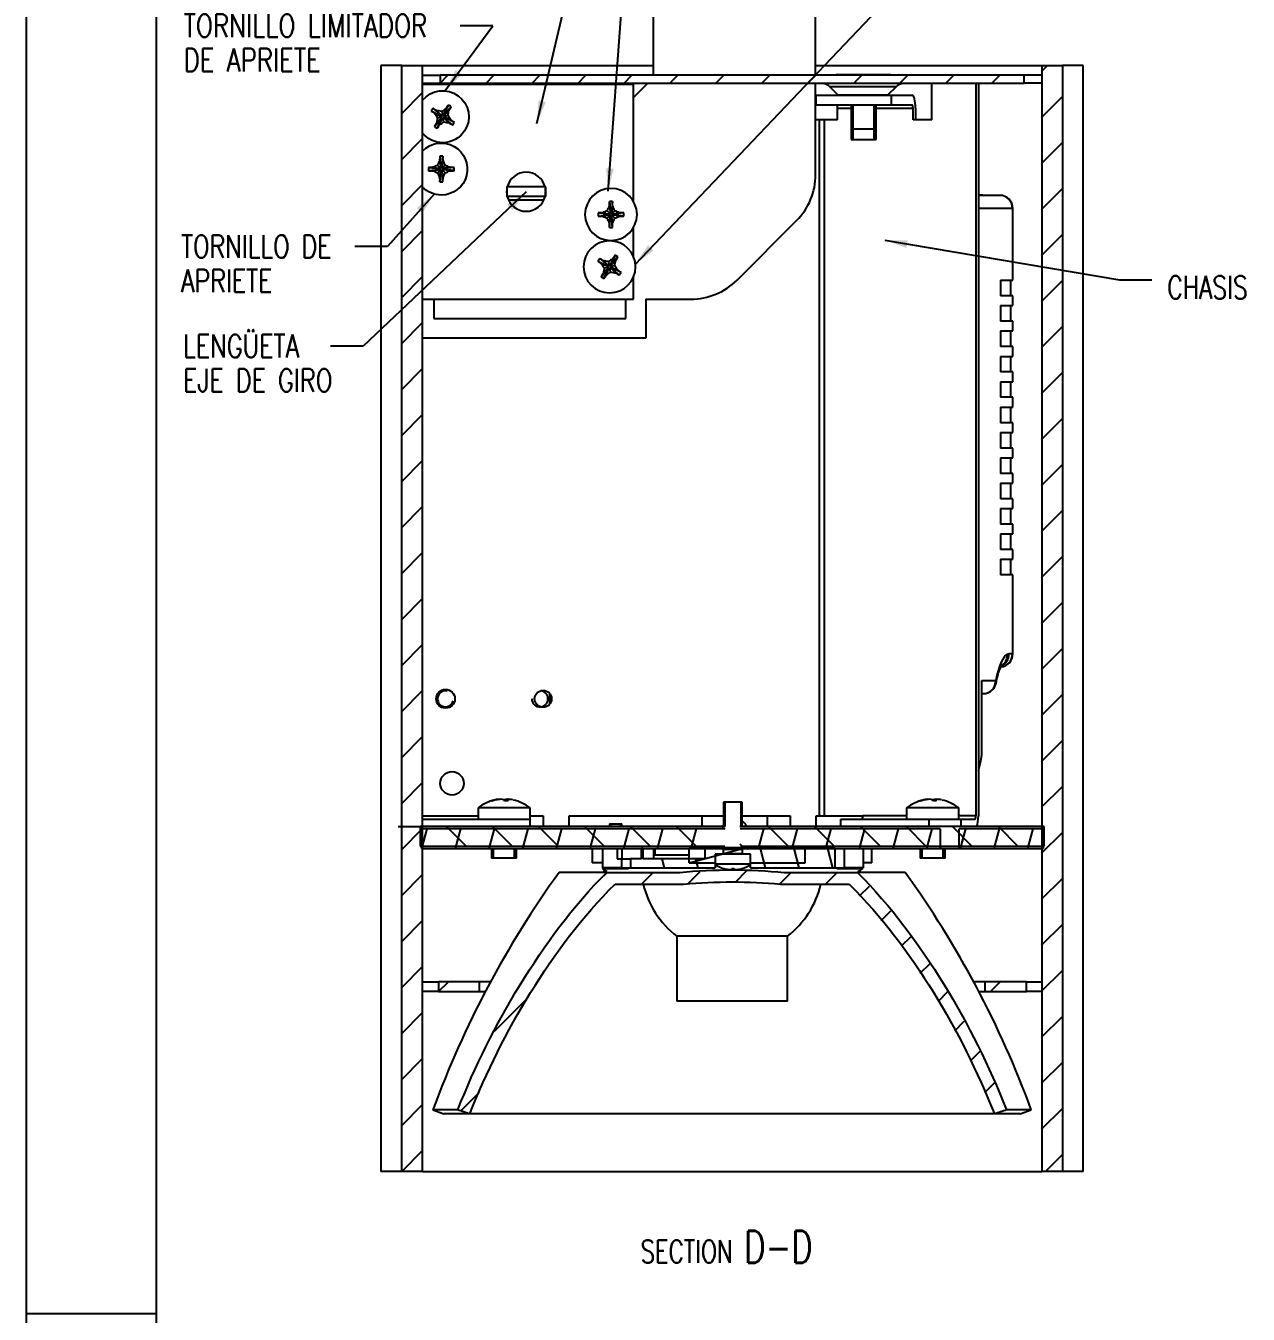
# Model space of a CAD drawing. Header units: millimetres. Extents: x 0 to 841, y 0 to 594.
# Drawn here: x 0 to 187.9, y 296.9 to 494.9 of the extents above; entities that cross this region are included whole.
import ezdxf

# ---------------------------------------------------------------- set-up
doc = ezdxf.new("R2010")
doc.units = ezdxf.units.MM
doc.layers.get('0').update_dxf_attribs({"linetype": 'CONTINUOUS'})
for name, color, linetype, true_color in [('1', 7, 'CONTINUOUS', 0xffffff), ('255', 7, 'CONTINUOUS', 0xffffff), ('256', 7, 'CONTINUOUS', 0xffffff)]:
    doc.layers.add(name, color=color, linetype=linetype, true_color=true_color)
doc.styles.add('DEFAULT', font='simplex.shx')
doc.dimstyles.get("Standard").update_dxf_attribs({"dimtxt": 0.18, "dimasz": 0.18, "dimexe": 0.18, "dimexo": 0.0625, "dimgap": 0.09, "dimtad": 0, "dimtih": 1, "dimtoh": 1, "dimdec": 4, "dimzin": 0, "dimdsep": 46, "dimtxsty": 'Standard', "dimcen": 0.09, "dimadec": 0, "dimazin": 0, "dimtfac": 1, "dimtdec": 4, "dimtofl": 0, "dimtmove": 0, "dimatfit": 3, "dimfxl": 1, "dimtolj": 1, "dimtzin": 0, "dimarcsym": 0})

# ---------------------------------------------------------------- blocks, each defined once
blk = doc.blocks.new('HATCH71')
at = {"color": 2, "linetype": 'CONTINUOUS'}
blk.add_line((101.963121, 366.280752), (110.173583, 368.480738), dxfattribs=at)
blk = doc.blocks.new('HATCH73')
at = {"color": 2, "linetype": 'CONTINUOUS'}
for p, q in [((60.881629, 368.480925), (61.685427, 371.480738)), ((66.05796, 368.480738), (66.861808, 371.480738)), ((71.234341, 368.480738), (72.038189, 371.480738)), ((76.410722, 368.480738), (77.21457, 371.480738)), ((81.587103, 368.480738), (82.390951, 371.480738)), ((86.763484, 368.480738), (87.567332, 371.480738)), ((91.939865, 368.480738), (92.743712, 371.480738)), ((97.116246, 368.480738), (97.920093, 371.480738)), ((102.292627, 368.480738), (103.096474, 371.480738)), ((112.645388, 368.480738), (113.449236, 371.480738)), ((117.821769, 368.480738), (118.625617, 371.480738)), ((122.99815, 368.480738), (123.801998, 371.480738)), ((128.174531, 368.480738), (128.978379, 371.480738)), ((133.350912, 368.480738), (134.15476, 371.480738)), ((138.527293, 368.480738), (139.331141, 371.480738)), ((143.703674, 368.480738), (144.507521, 371.480738)), ((148.880055, 368.480738), (149.683902, 371.480738)), ((154.056436, 368.480738), (154.860283, 371.480738)), ((107.469008, 368.480738), (107.54579, 368.767294))]:
    blk.add_line(p, q, dxfattribs=at)
blk = doc.blocks.new('HATCH75')
at = {"color": 2, "linetype": 'CONTINUOUS'}
for p, q in [((64.664001, 371.830687), (67.664001, 368.830687)), ((71.735068, 371.830687), (74.735068, 368.830687)), ((78.806136, 371.830687), (81.806136, 368.830687)), ((85.877204, 371.830687), (88.877204, 368.830687)), ((92.948272, 371.830687), (95.948272, 368.830687)), ((100.01934, 371.830687), (103.01934, 368.830687)), ((107.090407, 371.830687), (107.46259, 371.458504)), ((114.161475, 371.830687), (117.161475, 368.830687)), ((121.232543, 371.830687), (124.232543, 368.830687)), ((128.303611, 371.830687), (131.303611, 368.830687)), ((135.374679, 371.830687), (138.374679, 368.830687)), ((142.445747, 371.830687), (145.445747, 368.830687)), ((149.516814, 371.830687), (152.516814, 368.830687)), ((109.741689, 369.179406), (110.090407, 368.830687))]:
    blk.add_line(p, q, dxfattribs=at)
blk = doc.blocks.new('HATCH77')
at = {"color": 2, "linetype": 'CONTINUOUS'}
for p, q in [((156.158412, 487.933474), (157.055625, 488.830687)), ((57.766353, 481.465297), (60.967831, 484.666774)), ((156.158412, 480.862406), (159.35989, 484.063884)), ((57.766353, 474.394229), (60.967831, 477.595707)), ((156.158412, 473.791338), (159.35989, 476.992816)), ((57.766353, 467.323161), (60.967831, 470.524639)), ((156.158412, 466.720271), (159.35989, 469.921749)), ((57.766353, 460.252093), (60.967831, 463.453571)), ((156.158412, 459.649203), (159.35989, 462.850681)), ((57.766353, 453.181025), (60.967831, 456.382503)), ((156.158412, 452.578135), (159.35989, 455.779613)), ((57.766353, 446.109957), (60.967831, 449.311435)), ((156.158412, 445.507067), (159.35989, 448.708545)), ((57.766353, 439.03889), (60.967831, 442.240368)), ((156.158412, 438.435999), (159.35989, 441.637477)), ((57.766353, 431.967822), (60.967831, 435.1693)), ((156.158412, 431.364932), (159.35989, 434.566409)), ((57.766353, 424.896754), (60.967831, 428.098232)), ((156.158412, 424.293864), (159.35989, 427.495342)), ((57.766353, 417.825686), (60.967831, 421.027164)), ((156.158412, 417.222796), (159.35989, 420.424274)), ((57.766353, 410.754618), (60.967831, 413.956096)), ((156.158412, 410.151728), (159.35989, 413.353206)), ((57.766353, 403.683551), (60.967831, 406.885028)), ((156.158412, 403.08066), (159.35989, 406.282138)), ((57.766353, 396.612483), (60.967831, 399.813961)), ((156.158412, 396.009593), (159.35989, 399.21107)), ((57.766353, 389.541415), (60.967831, 392.742893)), ((156.158412, 388.938525), (159.35989, 392.140003)), ((57.766353, 382.470347), (60.967831, 385.671825)), ((156.158412, 381.867457), (159.35989, 385.068935)), ((57.766353, 375.399279), (60.967831, 378.600757)), ((156.158412, 374.796389), (159.35989, 377.997867)), ((57.766353, 368.328212), (60.967831, 371.529689)), ((156.158412, 367.725321), (159.35989, 370.926799)), ((57.766353, 361.257144), (60.967831, 364.458622)), ((156.158412, 360.654254), (159.35989, 363.855731)), ((57.766353, 354.186076), (60.967831, 357.387554)), ((156.158412, 353.583186), (159.35989, 356.784664)), ((57.766353, 347.115008), (60.967831, 350.316486)), ((156.158412, 346.512118), (159.35989, 349.713596)), ((57.766353, 340.04394), (60.967831, 343.245418)), ((156.158412, 339.44105), (159.35989, 342.642528)), ((57.766353, 332.972872), (60.967831, 336.17435)), ((156.158412, 332.369982), (159.35989, 335.57146)), ((57.766353, 325.901805), (60.967831, 329.103283)), ((156.158412, 325.298914), (159.35989, 328.500392)), ((57.766353, 318.830737), (60.967831, 322.032215)), ((156.761252, 318.830687), (159.35989, 321.429324))]:
    blk.add_line(p, q, dxfattribs=at)
blk = doc.blocks.new('HATCH79')
at = {"color": 2, "linetype": 'CONTINUOUS'}
for p, q in [((88.838418, 364.274236), (89.344921, 364.780738)), ((94.615988, 362.980738), (96.415988, 364.780738)), ((101.715349, 363.009031), (103.642064, 364.935746)), ((109.084759, 363.307373), (110.845863, 365.068477)), ((115.837457, 362.989003), (117.629192, 364.780738)), ((122.90026, 362.980738), (124.70026, 364.780738)), ((128.15556, 361.164971), (129.672446, 362.681857)), ((131.469435, 357.407778), (132.960927, 358.89927)), ((134.620302, 353.487577), (136.088315, 354.95559)), ((137.501458, 349.297665), (138.957889, 350.754097)), ((72.011886, 340.376636), (77.110291, 345.47504)), ((140.276357, 345.001496), (141.740677, 346.465817)), ((142.806872, 340.460943), (144.262357, 341.916428)), ((145.239884, 335.822888), (146.724915, 337.307919)), ((66.832217, 328.125899), (69.727083, 331.020765)), ((147.432355, 330.944291), (148.908075, 332.420011))]:
    blk.add_line(p, q, dxfattribs=at)
blk = doc.blocks.new('HATCH81')
at = {"color": 2, "linetype": 'CONTINUOUS'}
for p, q in [((63.432727, 346.480788), (64.932677, 347.980738)), ((148.285491, 346.480738), (149.785491, 347.980738))]:
    blk.add_line(p, q, dxfattribs=at)
blk = doc.blocks.new('HATCH83')
at = {"color": 2, "linetype": 'CONTINUOUS'}
for p, q in [((112.856068, 368.480738), (113.659916, 365.480738)), ((118.032449, 368.480738), (118.836297, 365.480738)), ((123.20883, 368.480738), (124.012678, 365.480738)), ((97.755644, 366.880738), (98.130773, 365.480738)), ((102.932025, 366.880738), (103.307154, 365.480738))]:
    blk.add_line(p, q, dxfattribs=at)
blk = doc.blocks.new('HATCH85')
at = {"color": 2, "linetype": 'CONTINUOUS'}
for p, q in [((63.656978, 486.130737), (64.856928, 487.330687)), ((70.727996, 486.130687), (71.927996, 487.330687)), ((77.799064, 486.130687), (78.999064, 487.330687)), ((84.870132, 486.130687), (86.070132, 487.330687)), ((91.941199, 486.130687), (93.141199, 487.330687)), ((99.012267, 486.130687), (100.212267, 487.330687)), ((106.083335, 486.130687), (107.283335, 487.330687)), ((113.154403, 486.130687), (114.354403, 487.330687)), ((120.225471, 486.130687), (121.425471, 487.330687)), ((127.296539, 486.130687), (128.496539, 487.330687)), ((134.367606, 486.130687), (135.567606, 487.330687)), ((141.438674, 486.130687), (142.638674, 487.330687)), ((148.509742, 486.130687), (149.709742, 487.330687))]:
    blk.add_line(p, q, dxfattribs=at)
blk = doc.blocks.new('LABLE3D_2')
at = {"layer": '255', "color": 3, "linetype": 'CONTINUOUS', "insert": (175.482639, 452.981047), "char_height": 3.5, "attachment_point": 7, "line_spacing_factor": 0.903614, "style": 'DEFAULT'}
blk.add_mtext('\\W00.757;CHASIS DE MONTAJE ', dxfattribs=at)
blk = doc.blocks.new('LABLE3D_4')
at = {"layer": '255', "color": 3, "linetype": 'CONTINUOUS', "insert": (23.846992, 454.002718), "char_height": 3.5, "attachment_point": 7, "line_spacing_factor": 0.903614, "style": 'DEFAULT'}
blk.add_mtext('\\W00.767;TORNILLO DE\\PAPRIETE ', dxfattribs=at)
blk = doc.blocks.new('LABLE3D_9')
at = {"layer": '255', "color": 3, "linetype": 'CONTINUOUS', "insert": (24.237029, 487.942714), "char_height": 3.5, "attachment_point": 7, "line_spacing_factor": 0.903614, "style": 'DEFAULT'}
blk.add_mtext('\\W00.790;TORNILLO LIMITADOR\\PDE APRIETE ', dxfattribs=at)
blk = doc.blocks.new('LABLE3D_12')
at = {"layer": '255', "color": 3, "linetype": 'CONTINUOUS', "insert": (24.142855, 438.690503), "char_height": 3.5, "attachment_point": 7, "line_spacing_factor": 0.903614, "style": 'DEFAULT'}
blk.add_mtext('\\W00.773;LENGÜETA \\PEJE DE GIRO ', dxfattribs=at)

msp = doc.modelspace()

# ---------------------------------------------------------------- linework, layer by layer
at = {"layer": '1', "color": 2, "linetype": 'CONTINUOUS'}
for p, q in [((96.4, 514.93), (96.4, 487.33)), ((121.4, 487.33), (121.4, 514.93)), ((54.56, 488.83), (54.56, 318.83)), ((57.77, 488.83), (54.56, 488.83)), ((57.77, 318.83), (57.77, 488.83)), ((57.77, 488.83), (60.97, 488.83)), ((60.97, 318.83), (60.97, 488.83)), ((60.97, 488.83), (96.39, 488.83)), ((60.97, 487.33), (63.66, 487.33)), ((153.47, 487.33), (63.66, 487.33)), ((63.66, 487.33), (63.66, 486.13)), ((121.39, 488.83), (156.16, 488.83)), ((124.57, 487.48), (124.57, 487.33)), ((124.57, 487.48), (132.97, 487.48)), ((132.97, 487.33), (132.97, 487.48)), ((153.47, 486.13), (153.47, 487.33)), ((156.16, 487.33), (153.47, 487.33)), ((156.16, 488.83), (159.36, 488.83)), ((156.16, 488.83), (156.16, 318.83)), ((159.36, 488.83), (159.36, 318.83)), ((162.56, 488.83), (159.36, 488.83)), ((162.56, 318.83), (162.56, 488.83)), ((60.97, 486.13), (63.66, 486.13)), ((93.4, 485.93), (60.97, 485.93)), ((63.66, 486.13), (153.47, 486.13)), ((93.4, 483.93), (95.6, 486.13)), ((93.4, 467.94), (93.4, 485.93)), ((121.4, 472.07), (121.4, 486.13)), ((123.54, 485.63), (124.84, 484.33)), ((123.54, 485.63), (133.84, 485.63)), ((132.53, 484.33), (133.84, 485.63)), ((139.28, 480.48), (139.28, 486.13)), ((146.04, 486.13), (146.04, 373.48)), ((146.43, 486.13), (146.43, 373.48)), ((156.16, 486.13), (153.47, 486.13)), ((121.42, 484.28), (121.42, 482.78)), ((121.42, 484.28), (133.01, 484.28)), ((124.84, 484.33), (132.53, 484.33)), ((133.01, 484.28), (133.01, 482.78)), ((133.01, 484.28), (136.25, 484.28)), ((62.29, 481.85), (63.67, 481.16)), ((62.56, 482.26), (63.75, 481.27)), ((62.84, 481.47), (63.81, 481.07)), ((63.13, 481.91), (63.88, 481.18)), ((63.91, 481.78), (64.04, 481.15)), ((64.57, 482.21), (64.17, 481.24)), ((64.26, 481.38), (64.17, 481.24)), ((64.95, 482.77), (64.26, 481.38)), ((64.38, 481.3), (64.26, 481.38)), ((65.01, 481.92), (64.29, 481.17)), ((65.37, 482.49), (64.38, 481.3)), ((121.42, 482.78), (133.01, 482.78)), ((124.79, 482.28), (126.85, 482.28)), ((124.79, 480.48), (124.79, 482.28)), ((126.85, 482.78), (126.85, 479.03)), ((126.85, 482.78), (126.85, 477.48)), ((130.69, 479.03), (130.69, 482.78)), ((130.69, 477.48), (130.69, 482.78)), ((130.69, 482.28), (136.38, 482.28)), ((133.01, 482.78), (136.25, 482.78)), ((136.38, 480.48), (136.38, 482.28)), ((136.77, 482.28), (136.77, 480.48)), ((62.79, 479.45), (63.78, 480.64)), ((63.14, 480.02), (63.87, 480.78)), ((63.2, 479.18), (63.89, 480.57)), ((63.27, 480.8), (63.9, 480.94)), ((63.58, 479.74), (63.98, 480.7)), ((63.75, 481.27), (63.67, 481.16)), ((63.67, 481.16), (63.81, 481.07)), ((63.88, 481.18), (63.75, 481.27)), ((63.87, 480.78), (63.78, 480.64)), ((63.78, 480.64), (63.89, 480.57)), ((63.81, 481.07), (63.9, 480.94)), ((63.9, 480.94), (63.87, 480.78)), ((64.04, 481.15), (63.88, 481.18)), ((63.89, 480.57), (63.98, 480.7)), ((63.98, 480.7), (64.11, 480.79)), ((64.17, 481.24), (64.04, 481.15)), ((64.25, 480.16), (64.11, 480.79)), ((64.11, 480.79), (64.27, 480.76)), ((64.26, 481.01), (64.29, 481.17)), ((64.89, 481.14), (64.26, 481.01)), ((64.35, 480.88), (64.26, 481.01)), ((65.03, 480.04), (64.27, 480.76)), ((64.27, 480.76), (64.41, 480.68)), ((64.29, 481.17), (64.38, 481.3)), ((65.31, 480.48), (64.35, 480.88)), ((64.48, 480.79), (64.35, 480.88)), ((64.41, 480.68), (64.48, 480.79)), ((65.6, 479.68), (64.41, 480.68)), ((65.87, 480.1), (64.48, 480.79)), ((122, 480.48), (121.4, 480.48)), ((122, 373.48), (122, 480.48)), ((122.77, 480.48), (122, 480.48)), ((124.79, 480.48), (122.77, 480.48)), ((122.77, 373.48), (122.77, 480.48)), ((139.28, 480.48), (136.38, 480.48)), ((130.69, 479.03), (126.85, 479.03)), ((126.85, 477.48), (130.69, 477.48)), ((63.27, 473.51), (63.73, 473.06)), ((63.59, 474.23), (63.79, 473.2)), ((63.61, 474.9), (63.79, 473.36)), ((64.11, 474.9), (63.93, 473.36)), ((64.12, 474.23), (63.93, 473.2)), ((64.44, 473.51), (63.99, 473.06)), ((61.88, 473.17), (63.42, 472.99)), ((61.88, 472.68), (63.42, 472.86)), ((62.55, 473.19), (63.58, 472.99)), ((62.55, 472.66), (63.58, 472.86)), ((63.27, 472.34), (63.73, 472.79)), ((63.58, 472.99), (63.42, 472.99)), ((63.42, 472.99), (63.42, 472.86)), ((63.42, 472.86), (63.58, 472.86)), ((63.73, 473.06), (63.58, 472.99)), ((63.58, 472.86), (63.73, 472.79)), ((63.59, 471.62), (63.79, 472.65)), ((63.61, 470.95), (63.79, 472.48)), ((63.79, 473.2), (63.73, 473.06)), ((63.73, 472.79), (63.79, 472.65)), ((63.93, 473.36), (63.79, 473.36)), ((63.79, 473.36), (63.79, 473.2)), ((63.79, 472.65), (63.79, 472.48)), ((63.79, 472.48), (63.93, 472.48)), ((63.93, 473.2), (63.93, 473.36)), ((63.99, 473.06), (63.93, 473.2)), ((63.93, 472.65), (63.99, 472.79)), ((63.93, 472.48), (63.93, 472.65)), ((64.12, 471.62), (63.93, 472.65)), ((64.11, 470.95), (63.93, 472.48)), ((64.14, 472.99), (63.99, 473.06)), ((63.99, 472.79), (64.14, 472.86)), ((64.44, 472.34), (63.99, 472.79)), ((65.16, 473.19), (64.14, 472.99)), ((64.3, 472.99), (64.14, 472.99)), ((65.16, 472.66), (64.14, 472.86)), ((64.14, 472.86), (64.3, 472.86)), ((65.83, 473.17), (64.3, 472.99)), ((64.3, 472.86), (64.3, 472.99)), ((65.83, 472.68), (64.3, 472.86)), ((73.95, 470.18), (73.95, 468.68)), ((79.85, 470.18), (73.95, 470.18)), ((79.85, 470.18), (79.85, 468.68)), ((79.85, 468.68), (73.95, 468.68)), ((74.17, 468.18), (79.62, 468.18)), ((89.69, 467.91), (89.87, 466.38)), ((90.19, 467.91), (90.01, 466.38)), ((149.73, 468.88), (146.43, 468.88)), ((87.96, 466.19), (89.5, 466.01)), ((87.96, 465.69), (89.5, 465.87)), ((88.63, 466.2), (89.66, 466.01)), ((88.63, 465.67), (89.66, 465.87)), ((89.35, 466.52), (89.81, 466.07)), ((89.35, 465.35), (89.81, 465.81)), ((89.66, 466.01), (89.5, 466.01)), ((89.5, 466.01), (89.5, 465.87)), ((89.5, 465.87), (89.66, 465.87)), ((89.81, 466.07), (89.66, 466.01)), ((89.66, 465.87), (89.81, 465.81)), ((89.67, 467.24), (89.87, 466.22)), ((89.67, 464.63), (89.87, 465.66)), ((89.69, 463.96), (89.87, 465.5)), ((89.87, 466.22), (89.81, 466.07)), ((89.81, 465.81), (89.87, 465.66)), ((89.87, 466.38), (89.87, 466.22)), ((90.01, 466.38), (89.87, 466.38)), ((89.87, 465.66), (89.87, 465.5)), ((89.87, 465.5), (90.01, 465.5)), ((90.2, 467.24), (90.01, 466.22)), ((90.01, 466.22), (90.01, 466.38)), ((90.07, 466.07), (90.01, 466.22)), ((90.01, 465.66), (90.07, 465.81)), ((90.2, 464.63), (90.01, 465.66)), ((90.01, 465.5), (90.01, 465.66)), ((90.19, 463.96), (90.01, 465.5)), ((90.52, 466.52), (90.07, 466.07)), ((90.22, 466.01), (90.07, 466.07)), ((90.07, 465.81), (90.22, 465.87)), ((90.52, 465.35), (90.07, 465.81)), ((91.24, 466.2), (90.22, 466.01)), ((90.38, 466.01), (90.22, 466.01)), ((91.24, 465.67), (90.22, 465.87)), ((90.22, 465.87), (90.38, 465.87)), ((91.91, 466.19), (90.38, 466.01)), ((90.38, 465.87), (90.38, 466.01)), ((91.91, 465.69), (90.38, 465.87)), ((151.66, 466.88), (146.43, 466.88)), ((151.66, 466.88), (151.66, 455.83)), ((151.73, 466.88), (151.66, 466.88)), ((151.73, 455.83), (151.73, 466.88)), ((93.4, 459.45), (93.4, 463.93)), ((109.33, 455.86), (118.47, 465)), ((90.59, 459.68), (89.9, 458.29)), ((87.92, 458.76), (89.31, 458.07)), ((88.2, 459.18), (89.38, 458.19)), ((88.48, 458.38), (89.44, 457.98)), ((88.77, 458.82), (89.52, 458.1)), ((88.78, 456.94), (89.51, 457.69)), ((88.91, 457.72), (89.54, 457.85)), ((89.22, 456.65), (89.62, 457.62)), ((89.38, 458.19), (89.31, 458.07)), ((89.31, 458.07), (89.44, 457.98)), ((89.52, 458.1), (89.38, 458.19)), ((89.51, 457.69), (89.42, 457.56)), ((89.44, 457.98), (89.54, 457.85)), ((89.54, 457.85), (89.51, 457.69)), ((89.68, 458.07), (89.52, 458.1)), ((89.53, 457.48), (89.62, 457.62)), ((89.55, 458.7), (89.68, 458.07)), ((89.62, 457.62), (89.75, 457.71)), ((89.81, 458.16), (89.68, 458.07)), ((89.89, 457.08), (89.75, 457.71)), ((89.75, 457.71), (89.91, 457.68)), ((90.21, 459.12), (89.81, 458.16)), ((89.9, 458.29), (89.81, 458.16)), ((90.01, 458.22), (89.9, 458.29)), ((89.9, 457.93), (89.93, 458.08)), ((90.52, 458.06), (89.9, 457.93)), ((89.99, 457.79), (89.9, 457.93)), ((90.66, 456.95), (89.91, 457.68)), ((89.91, 457.68), (90.05, 457.59)), ((90.65, 458.84), (89.93, 458.08)), ((89.93, 458.08), (90.01, 458.22)), ((90.95, 457.4), (89.99, 457.79)), ((90.12, 457.71), (89.99, 457.79)), ((91.01, 459.41), (90.01, 458.22)), ((90.05, 457.59), (90.12, 457.71)), ((91.24, 456.6), (90.05, 457.59)), ((91.51, 457.01), (90.12, 457.71)), ((88.43, 456.37), (89.42, 457.56)), ((88.84, 456.1), (89.53, 457.48)), ((89.42, 457.56), (89.53, 457.48)), ((93.4, 452.93), (93.4, 456.32)), ((149.85, 455.83), (151.66, 455.83)), ((149.85, 455.83), (149.85, 453.43)), ((151.37, 455.83), (151.37, 453.43)), ((151.43, 453.43), (151.43, 455.83)), ((151.66, 455.83), (151.73, 455.83)), ((60.97, 452.93), (93.4, 452.93)), ((62.7, 452.93), (62.7, 449.93)), ((92.2, 449.93), (92.2, 452.93)), ((95.32, 452.93), (102.25, 452.93)), ((95.32, 452.93), (95.32, 446.93)), ((151.66, 453.43), (149.85, 453.43)), ((149.85, 451.93), (151.66, 451.93)), ((149.85, 451.93), (149.85, 449.53)), ((151.37, 451.93), (151.37, 449.53)), ((151.43, 449.53), (151.43, 451.93)), ((151.66, 453.43), (151.66, 451.93)), ((151.73, 453.43), (151.66, 453.43)), ((151.66, 451.93), (151.73, 451.93)), ((151.73, 451.93), (151.73, 453.43)), ((62.7, 449.93), (92.2, 449.93)), ((151.66, 449.53), (149.85, 449.53)), ((149.85, 448.03), (151.66, 448.03)), ((149.85, 448.03), (149.85, 445.63)), ((151.37, 448.03), (151.37, 445.63)), ((151.43, 445.63), (151.43, 448.03)), ((151.66, 449.53), (151.66, 448.03)), ((151.73, 449.53), (151.66, 449.53)), ((151.66, 448.03), (151.73, 448.03)), ((151.73, 448.03), (151.73, 449.53)), ((95.32, 446.93), (60.97, 446.93)), ((151.66, 445.63), (149.85, 445.63)), ((149.85, 444.13), (151.66, 444.13)), ((149.85, 444.13), (149.85, 441.73)), ((151.37, 444.13), (151.37, 441.73)), ((151.43, 441.73), (151.43, 444.13)), ((151.66, 445.63), (151.66, 444.13)), ((151.73, 445.63), (151.66, 445.63)), ((151.66, 444.13), (151.73, 444.13)), ((151.73, 444.13), (151.73, 445.63)), ((151.66, 441.73), (149.85, 441.73)), ((151.66, 441.73), (151.66, 440.23)), ((151.73, 441.73), (151.66, 441.73)), ((151.73, 440.23), (151.73, 441.73)), ((149.85, 440.23), (151.66, 440.23)), ((149.85, 440.23), (149.85, 437.83)), ((151.37, 440.23), (151.37, 437.83)), ((151.43, 437.83), (151.43, 440.23)), ((151.66, 440.23), (151.73, 440.23)), ((151.66, 437.83), (149.85, 437.83)), ((151.66, 437.83), (151.66, 436.33)), ((151.73, 437.83), (151.66, 437.83)), ((151.73, 436.33), (151.73, 437.83)), ((149.85, 436.33), (151.66, 436.33)), ((149.85, 436.33), (149.85, 433.93)), ((151.37, 436.33), (151.37, 433.93)), ((151.43, 433.93), (151.43, 436.33)), ((151.66, 436.33), (151.73, 436.33)), ((151.66, 433.93), (149.85, 433.93)), ((151.66, 433.93), (151.66, 432.43)), ((151.73, 433.93), (151.66, 433.93)), ((151.73, 432.43), (151.73, 433.93)), ((149.85, 432.43), (151.66, 432.43)), ((149.85, 432.43), (149.85, 430.03)), ((151.37, 432.43), (151.37, 430.03)), ((151.43, 430.03), (151.43, 432.43)), ((151.66, 432.43), (151.73, 432.43)), ((151.66, 430.03), (149.85, 430.03)), ((151.66, 430.03), (151.66, 428.53)), ((151.73, 430.03), (151.66, 430.03)), ((151.73, 428.53), (151.73, 430.03)), ((149.85, 428.53), (151.66, 428.53)), ((149.85, 428.53), (149.85, 426.13)), ((151.37, 428.53), (151.37, 426.13)), ((151.43, 426.13), (151.43, 428.53)), ((151.66, 428.53), (151.73, 428.53)), ((151.66, 426.13), (149.85, 426.13)), ((151.66, 426.13), (151.66, 424.63)), ((151.73, 426.13), (151.66, 426.13)), ((151.73, 424.63), (151.73, 426.13)), ((149.85, 424.63), (151.66, 424.63)), ((149.85, 424.63), (149.85, 422.23)), ((151.37, 424.63), (151.37, 422.23)), ((151.43, 422.23), (151.43, 424.63)), ((151.66, 424.63), (151.73, 424.63)), ((151.66, 422.23), (149.85, 422.23)), ((151.66, 422.23), (151.66, 420.73)), ((151.73, 422.23), (151.66, 422.23)), ((151.73, 420.73), (151.73, 422.23)), ((149.85, 420.73), (151.66, 420.73)), ((149.85, 420.73), (149.85, 418.33)), ((151.37, 420.73), (151.37, 418.33)), ((151.43, 418.33), (151.43, 420.73)), ((151.66, 420.73), (151.73, 420.73)), ((151.66, 418.33), (149.85, 418.33)), ((151.66, 418.33), (151.66, 416.83)), ((151.73, 418.33), (151.66, 418.33)), ((151.73, 416.83), (151.73, 418.33)), ((149.85, 416.83), (151.66, 416.83)), ((149.85, 416.83), (149.85, 414.43)), ((151.37, 416.83), (151.37, 414.43)), ((151.43, 414.43), (151.43, 416.83)), ((151.66, 416.83), (151.73, 416.83)), ((151.66, 414.43), (149.85, 414.43)), ((151.66, 414.43), (151.66, 412.93)), ((151.73, 414.43), (151.66, 414.43)), ((151.73, 412.93), (151.73, 414.43)), ((149.85, 412.93), (151.66, 412.93)), ((149.85, 412.93), (149.85, 410.53)), ((151.37, 412.93), (151.37, 410.53)), ((151.43, 410.53), (151.43, 412.93)), ((151.66, 412.93), (151.73, 412.93)), ((151.66, 410.53), (149.85, 410.53)), ((151.66, 410.53), (151.66, 398.38)), ((151.73, 410.53), (151.66, 410.53)), ((151.73, 398.38), (151.73, 410.53)), ((151.66, 398.38), (151.15, 398.38)), ((151.73, 398.38), (151.66, 398.38)), ((146.95, 394.28), (149.12, 394.28)), ((146.95, 383.31), (146.95, 394.28)), ((80.5, 392.31), (80.5, 390.65)), ((146.95, 392.28), (147.19, 392.28)), ((146.43, 380.44), (146.8, 381.89)), ((69.5, 374.7), (69.5, 372.98)), ((77.5, 374.7), (69.5, 374.7)), ((72.17, 375.94), (72.17, 375.92)), ((72.81, 376.03), (72.82, 376.01)), ((73.51, 375.94), (73.51, 375.9)), ((73.96, 376.03), (73.92, 375.77)), ((74, 375.94), (73.97, 375.77)), ((77.5, 372.98), (77.5, 374.7)), ((107.25, 375.58), (107.25, 371.83)), ((110.12, 375.58), (107.25, 375.58)), ((110.12, 371.83), (110.12, 375.58)), ((135.4, 374.7), (135.4, 372.98)), ((143.4, 374.7), (135.4, 374.7)), ((138.06, 375.94), (138.07, 375.92)), ((138.71, 376.03), (138.72, 376.01)), ((139.41, 375.94), (139.41, 375.9)), ((139.86, 376.03), (139.82, 375.77)), ((139.9, 375.94), (139.87, 375.77)), ((143.4, 372.98), (143.4, 374.7)), ((60.97, 373.48), (69.5, 373.48)), ((60.97, 372.98), (77.5, 372.98)), ((77.5, 373.48), (79.5, 373.48)), ((77.5, 371.83), (77.5, 372.98)), ((79.5, 373.48), (79.5, 371.83)), ((83.5, 373.48), (107.25, 373.48)), ((83.5, 371.83), (83.5, 373.48)), ((103.95, 371.83), (103.95, 373.48)), ((110.12, 373.48), (117.5, 373.48)), ((113.95, 373.48), (113.95, 371.83)), ((113.96, 373.48), (113.96, 371.83)), ((117.5, 373.48), (117.5, 371.83)), ((121.5, 371.83), (121.5, 373.48)), ((121.5, 373.48), (122, 373.48)), ((122, 373.48), (122.77, 373.48)), ((122.77, 373.48), (128.65, 373.48)), ((125.29, 371.83), (125.29, 372.98)), ((125.29, 372.98), (138.81, 372.98)), ((135.4, 373.48), (128.65, 373.48)), ((138.81, 372.98), (138.81, 371.83)), ((138.81, 372.98), (143.71, 372.98)), ((146.04, 373.48), (143.4, 373.48)), ((143.71, 372.98), (143.71, 371.83)), ((143.71, 372.98), (145.91, 372.98)), ((57.21, 371.83), (60.59, 371.83)), ((107.46, 371.83), (60.59, 371.83)), ((60.59, 371.83), (60.59, 368.83)), ((107.46, 371.48), (60.88, 371.48)), ((60.88, 368.48), (60.88, 371.48)), ((89.7, 372.28), (89.7, 371.83)), ((89.7, 372.28), (91.59, 372.28)), ((91.59, 371.83), (91.59, 372.28)), ((156.53, 371.83), (109.74, 371.83)), ((140.53, 371.48), (109.82, 371.48)), ((140.53, 371.48), (140.53, 368.48)), ((143.45, 368.48), (143.45, 371.48)), ((156.41, 371.48), (143.45, 371.48)), ((156.41, 371.48), (156.41, 368.48)), ((156.53, 368.83), (156.53, 371.83)), ((60.59, 368.83), (107.46, 368.83)), ((60.88, 368.48), (107.55, 368.48)), ((71.58, 368.48), (71.58, 366.98)), ((75.42, 366.98), (75.42, 368.48)), ((87.06, 368.48), (87.06, 366.28)), ((88.69, 365.48), (88.69, 368.48)), ((90.87, 368.48), (90.87, 366.88)), ((91.67, 366.88), (91.67, 368.48)), ((94.65, 366.88), (94.65, 368.48)), ((94.85, 368.48), (94.65, 368.48)), ((94.85, 368.48), (94.85, 366.88)), ((96.46, 368.48), (96.46, 366.88)), ((96.59, 367.48), (96.59, 368.48)), ((96.69, 368.48), (96.69, 367.48)), ((101.96, 366.28), (101.96, 368.48)), ((107.55, 368.48), (101.96, 368.48)), ((104.44, 366.88), (104.44, 368.48)), ((107.21, 368.48), (104.44, 368.48)), ((107.21, 368.48), (107.21, 367.58)), ((110.12, 368.58), (107.25, 368.58)), ((119.81, 368.48), (109.82, 368.48)), ((109.82, 368.48), (140.53, 368.48)), ((109.83, 368.83), (156.53, 368.83)), ((124.42, 368.48), (110.16, 368.48)), ((110.16, 367.58), (110.16, 368.48)), ((119.81, 366.28), (119.81, 368.48)), ((124.42, 365.48), (124.42, 368.48)), ((125.83, 365.48), (125.83, 368.48)), ((128.69, 368.48), (128.69, 365.48)), ((130.06, 366.28), (130.06, 368.48)), ((137.48, 368.48), (137.48, 366.98)), ((140.53, 368.48), (143.45, 368.48)), ((141.31, 366.98), (141.31, 368.48)), ((143.45, 368.48), (156.41, 368.48)), ((75.42, 366.98), (71.58, 366.98)), ((90.87, 366.88), (91.54, 366.88)), ((91.54, 366.88), (91.54, 365.48)), ((91.54, 366.88), (92.95, 366.88)), ((92.95, 366.88), (92.95, 365.48)), ((94.65, 366.88), (92.95, 366.88)), ((104.44, 366.88), (94.85, 366.88)), ((96.46, 367.48), (96.69, 367.48)), ((96.69, 367.48), (101.96, 367.48)), ((105.96, 367.58), (105.96, 365.48)), ((111.41, 367.58), (105.96, 367.58)), ((110.05, 368.33), (107.33, 368.33)), ((107.33, 367.68), (110.05, 367.68)), ((111.41, 365.48), (111.41, 367.58)), ((141.31, 366.98), (137.48, 366.98)), ((89.28, 364.78), (81.96, 364.78)), ((88.69, 366.28), (87.06, 366.28)), ((89.32, 364.97), (88.56, 364.78)), ((88.65, 366.28), (88.65, 365.38)), ((88.65, 365.38), (92.65, 365.38)), ((91.54, 365.48), (88.69, 365.48)), ((89.28, 364.78), (100.54, 364.78)), ((91.54, 365.48), (92.95, 365.48)), ((92.95, 365.48), (105.96, 365.48)), ((101.96, 366.28), (105.96, 366.28)), ((111.41, 366.04), (105.96, 366.04)), ((107.31, 365.37), (107.31, 365.38)), ((108.51, 365.38), (108.5, 365.27)), ((108.87, 365.27), (108.86, 365.38)), ((110.06, 365.38), (110.06, 365.37)), ((111.41, 366.28), (119.81, 366.28)), ((111.41, 365.48), (124.42, 365.48)), ((116.58, 364.78), (127.85, 364.78)), ((124.42, 365.48), (125.83, 365.48)), ((124.65, 365.38), (128.65, 365.38)), ((128.69, 365.48), (125.83, 365.48)), ((135.16, 364.78), (127.85, 364.78)), ((128.56, 364.78), (127.91, 364.94)), ((128.65, 365.38), (128.65, 365.48)), ((130.06, 366.28), (128.69, 366.28)), ((90.57, 362.98), (101.11, 362.98)), ((116.01, 362.98), (126.55, 362.98)), ((100.06, 354.98), (100.06, 344.98)), ((117.06, 354.98), (100.06, 354.98)), ((117.06, 344.98), (117.06, 354.98)), ((60.97, 347.98), (63.43, 347.98)), ((69.66, 347.98), (63.43, 347.98)), ((63.43, 347.98), (63.43, 346.48)), ((69.66, 347.98), (69.66, 346.48)), ((71.42, 347.98), (69.66, 347.98)), ((147.47, 347.98), (145.71, 347.98)), ((147.46, 346.48), (147.46, 347.98)), ((153.82, 347.98), (147.46, 347.98)), ((153.82, 346.48), (153.82, 347.98)), ((153.82, 347.98), (156.16, 347.98)), ((63.43, 346.48), (60.97, 346.48)), ((63.43, 346.48), (69.66, 346.48)), ((69.66, 346.48), (70.62, 346.48)), ((117.06, 344.98), (100.06, 344.98)), ((146.51, 346.48), (147.46, 346.48)), ((147.46, 346.48), (153.82, 346.48)), ((156.16, 346.48), (153.82, 346.48)), ((62.56, 328.28), (64.25, 327.66)), ((66.37, 328.28), (62.56, 328.28)), ((68.22, 327.66), (64.25, 327.66)), ((148.91, 327.66), (68.22, 327.66)), ((152.87, 327.66), (148.91, 327.66)), ((154.56, 328.28), (150.76, 328.28)), ((152.87, 327.66), (154.56, 328.28)), ((57.77, 318.83), (54.56, 318.83)), ((60.97, 318.83), (57.77, 318.83)), ((60.97, 318.83), (156.16, 318.83)), ((159.36, 318.83), (156.16, 318.83)), ((162.56, 318.83), (159.36, 318.83))]:
    msp.add_line(p, q, dxfattribs=at)
at = {"layer": '1', "color": 252, "linetype": 'CONTINUOUS'}
for p, q in [((127.16, 479.03), (127.16, 482.78)), ((127.16, 477.48), (127.16, 482.78)), ((130.38, 479.03), (130.38, 482.78)), ((130.38, 477.48), (130.38, 482.78)), ((107.47, 375.58), (107.47, 371.83)), ((109.9, 375.58), (109.9, 371.83)), ((89.87, 372.28), (89.87, 371.83)), ((91.42, 372.28), (91.42, 371.83)), ((71.89, 366.98), (71.89, 368.48)), ((75.11, 366.98), (75.11, 368.48)), ((137.79, 366.98), (137.79, 368.48)), ((141.01, 366.98), (141.01, 368.48))]:
    msp.add_line(p, q, dxfattribs=at)
at = {"layer": '1', "color": 2, "linetype": 'CONTINUOUS', "extrusion": (0, 0, -1)}
for centre in [(-89.94, 465.94), (-89.72, 457.89)]:
    msp.add_circle(centre, 4, dxfattribs=at)
at = {"layer": '1', "color": 2, "linetype": 'CONTINUOUS'}
for centre, radius in [((64.5, 391.48), 1.44), ((79.5, 391.48), 1.3), ((65.5, 378.48), 1.8)]:
    msp.add_circle(centre, radius, dxfattribs=at)
at = {"layer": '1', "color": 2, "linetype": 'CONTINUOUS', "extrusion": (0, 0, -1)}
for centre, radius, start, end in [((-64.08, 480.97), 4, 38.9869, 213.1576), ((-122.34, 484.43), 1.7, 90, 135), ((-135.04, 484.43), 1.7, 45, 90), ((-126.02, 483.59), 1.05, 135, 138.7679), ((-131.52, 483.59), 1.05, 41.2321, 45), ((-64.08, 480.97), 4, 270, 321.0188), ((-64.08, 480.97), 4, 213.1576, 270), ((-63.86, 472.92), 4, 43.7737, 270), ((-63.86, 472.92), 4, 270, 316.2319)]:
    msp.add_arc(centre, radius, start, end, dxfattribs=at)
at = {"layer": '1', "color": 2, "linetype": 'CONTINUOUS'}
for centre, radius, start, end in [((76.9, 469.43), 3, 90, 165.5269), ((76.9, 469.43), 3, 14.4731, 90), ((111.4, 472.07), 10, 315, 0), ((76.9, 469.43), 3, 169.5263, 190.4794), ((76.9, 469.43), 3, 0, 10.4737), ((76.9, 469.43), 3, 194.4788, 345.5213), ((76.9, 469.43), 3, 349.5206, 0), ((149.73, 466.88), 2, 0, 90), ((102.25, 462.93), 10, 270, 315), ((149.73, 398.38), 2, 275.0583, 0), ((64.5, 391.48), 1.22, 75, 345), ((79, 391.48), 1.25, 275.625, 84.375), ((147.19, 394.28), 2, 270, 349.2902), ((73.5, 369.58), 6.5, 102.6134, 127.9799), ((73.5, 369.58), 6.5, 52.0201, 77.3866), ((139.4, 369.58), 6.5, 102.6134, 127.9799), ((139.4, 369.58), 6.5, 52.0201, 77.3866), ((203.45, 276.8), 150, 144.09, 159.9292), ((90.65, 367.88), 3.2, 231.3178, 245.4742), ((108.69, 370.18), 5, 236.918, 253.9924), ((108.69, 370.18), 5, 286.0076, 303.082), ((126.65, 367.88), 3.2, 293.3516, 308.6822), ((13.67, 276.8), 150, 20.0708, 35.91), ((108.56, 366.11), 14, 192.8989, 232.6224), ((108.56, 366.11), 14, 307.3776, 347.1011)]:
    msp.add_arc(centre, radius, start, end, dxfattribs=at)
at = {"layer": '1', "color": 252, "linetype": 'CONTINUOUS'}
msp.add_arc((79, 391.48), 1.25, 180, 275.625, dxfattribs=at)
at = {"layer": '1', "color": 2, "linetype": 'CONTINUOUS'}
for centre, major_axis, ratio, start_param, end_param in [((136.25, 482.28), (0, 2), 0.258819, 4.712389, 6.283185), ((65.42, 480.1), (3.39, 5.19), 0.578747, 1.530599, 1.610993), ((64.22, 481.19), (-5.44, 3.55), 0.082879, 1.261363, 1.368475), ((63.93, 480.75), (5.44, -3.55), 0.082879, 1.773118, 1.88023), ((64.71, 481.41), (-3.64, 5.33), 0.237478, 1.398703, 1.521748), ((63.94, 480.22), (6.34, -1.19), 0.237478, 1.619845, 1.74289), ((64.51, 480.34), (5.33, 3.64), 0.237478, 1.398703, 1.521748), ((64.3, 480.83), (3.55, 5.44), 0.082879, 1.261363, 1.368475), ((63.32, 481.12), (-1.19, -6.34), 0.237478, 1.619845, 1.74289), ((63.2, 479.63), (5.19, -3.39), 0.578747, 1.530599, 1.610993), ((63.86, 481.12), (-3.55, -5.44), 0.082879, 1.773118, 1.88023), ((124.66, 482.28), (0, -0.5), 0.258819, 1.570796, 3.141593), ((136.25, 482.28), (0, 0.5), 0.258819, 4.712389, 6.283185), ((64.3, 480.83), (3.55, 5.44), 0.082879, 1.773118, 1.88023), ((64.95, 482.32), (-5.19, 3.39), 0.578747, 1.530599, 1.610993), ((64.83, 480.83), (1.19, 6.34), 0.237478, 1.619845, 1.74289), ((63.86, 481.12), (-3.55, -5.44), 0.082879, 1.261363, 1.368475), ((63.64, 481.61), (-5.33, -3.64), 0.237478, 1.398703, 1.521748), ((64.22, 481.73), (-6.34, 1.19), 0.237478, 1.619845, 1.74289), ((63.44, 480.54), (3.64, -5.33), 0.237478, 1.398703, 1.521748), ((64.22, 481.19), (-5.44, 3.55), 0.082879, 1.773118, 1.88023), ((63.93, 480.75), (5.44, -3.55), 0.082879, 1.261363, 1.368475), ((62.73, 481.85), (-3.39, -5.19), 0.578747, 1.530599, 1.610993), ((64.15, 472.22), (5.96, 2.47), 0.237478, 1.619845, 1.74289), ((64.56, 472.63), (2.47, 5.96), 0.237478, 1.398703, 1.521748), ((64.12, 472.92), (0, 6.49), 0.082879, 1.261363, 1.368475), ((63.86, 471.32), (6.19, 0), 0.578747, 1.530599, 1.610993), ((63.59, 472.92), (0, -6.49), 0.082879, 1.773118, 1.88023), ((63.15, 472.63), (2.47, -5.96), 0.237478, 1.619845, 1.74289), ((63.56, 472.22), (5.96, -2.47), 0.237478, 1.398703, 1.521748), ((65.46, 472.92), (0, 6.19), 0.578747, 1.530599, 1.610993), ((63.86, 472.66), (6.49, 0), 0.082879, 1.773118, 1.88023), ((63.86, 473.19), (-6.49, 0), 0.082879, 1.261363, 1.368475), ((64.15, 473.63), (-5.96, 2.47), 0.237478, 1.398703, 1.521748), ((64.56, 473.22), (-2.47, 5.96), 0.237478, 1.619845, 1.74289), ((64.12, 472.92), (0, 6.49), 0.082879, 1.773118, 1.88023), ((63.59, 472.92), (0, -6.49), 0.082879, 1.261363, 1.368475), ((63.15, 473.22), (-2.47, -5.96), 0.237478, 1.398703, 1.521748), ((63.56, 473.63), (-5.96, -2.47), 0.237478, 1.619845, 1.74289), ((63.86, 472.66), (6.49, 0), 0.082879, 1.261363, 1.368475), ((63.86, 473.19), (-6.49, 0), 0.082879, 1.773118, 1.88023), ((62.25, 472.92), (0, -6.19), 0.578747, 1.530599, 1.610993), ((63.86, 474.53), (-6.19, 0), 0.578747, 1.530599, 1.610993), ((90.2, 465.94), (0, 6.49), 0.082879, 1.261363, 1.368475), ((89.94, 464.33), (6.19, 0), 0.578747, 1.530599, 1.610993), ((89.67, 465.94), (0, -6.49), 0.082879, 1.773118, 1.88023), ((147.22, 474.38), (0, -5.5), 0.965926, 6.133133, 6.283185), ((149.73, 466.88), (0, 2), 0.965926, 4.712389, 6.283185), ((91.54, 465.94), (0, 6.19), 0.578747, 1.530599, 1.610993), ((89.94, 465.67), (6.49, 0), 0.082879, 1.773118, 1.88023), ((89.94, 466.2), (-6.49, 0), 0.082879, 1.261363, 1.368475), ((90.23, 465.23), (5.96, 2.47), 0.237478, 1.619845, 1.74289), ((90.23, 466.64), (-5.96, 2.47), 0.237478, 1.398703, 1.521748), ((90.64, 465.64), (2.47, 5.96), 0.237478, 1.398703, 1.521748), ((89.23, 465.64), (2.47, -5.96), 0.237478, 1.619845, 1.74289), ((89.64, 465.23), (5.96, -2.47), 0.237478, 1.398703, 1.521748), ((89.64, 466.64), (-5.96, -2.47), 0.237478, 1.619845, 1.74289), ((89.94, 465.67), (6.49, 0), 0.082879, 1.261363, 1.368475), ((89.94, 466.2), (-6.49, 0), 0.082879, 1.773118, 1.88023), ((88.33, 465.94), (0, -6.19), 0.578747, 1.530599, 1.610993), ((90.64, 466.23), (-2.47, 5.96), 0.237478, 1.619845, 1.74289), ((90.2, 465.94), (0, 6.49), 0.082879, 1.773118, 1.88023), ((89.94, 467.54), (-6.19, 0), 0.578747, 1.530599, 1.610993), ((89.67, 465.94), (0, -6.49), 0.082879, 1.261363, 1.368475), ((89.23, 466.23), (-2.47, -5.96), 0.237478, 1.398703, 1.521748), ((89.94, 457.74), (3.55, 5.44), 0.082879, 1.261363, 1.368475), ((88.84, 456.54), (5.19, -3.39), 0.578747, 1.530599, 1.610993), ((91.06, 457.01), (3.39, 5.19), 0.578747, 1.530599, 1.610993), ((89.86, 458.11), (-5.44, 3.55), 0.082879, 1.261363, 1.368475), ((89.57, 457.67), (5.44, -3.55), 0.082879, 1.773118, 1.88023), ((90.35, 458.32), (-3.64, 5.33), 0.237478, 1.398703, 1.521748), ((89.57, 457.13), (6.34, -1.19), 0.237478, 1.619845, 1.74289), ((90.47, 457.75), (1.19, 6.34), 0.237478, 1.619845, 1.74289), ((90.15, 457.26), (5.33, 3.64), 0.237478, 1.398703, 1.521748), ((88.96, 458.03), (-1.19, -6.34), 0.237478, 1.619845, 1.74289), ((89.08, 457.46), (3.64, -5.33), 0.237478, 1.398703, 1.521748), ((89.49, 458.03), (-3.55, -5.44), 0.082879, 1.773118, 1.88023), ((89.94, 457.74), (3.55, 5.44), 0.082879, 1.773118, 1.88023), ((90.59, 459.23), (-5.19, 3.39), 0.578747, 1.530599, 1.610993), ((89.49, 458.03), (-3.55, -5.44), 0.082879, 1.261363, 1.368475), ((89.28, 458.52), (-5.33, -3.64), 0.237478, 1.398703, 1.521748), ((89.86, 458.64), (-6.34, 1.19), 0.237478, 1.619845, 1.74289), ((89.86, 458.11), (-5.44, 3.55), 0.082879, 1.773118, 1.88023), ((89.57, 457.67), (5.44, -3.55), 0.082879, 1.261363, 1.368475), ((88.37, 458.77), (-3.39, -5.19), 0.578747, 1.530599, 1.610993), ((151.21, 388.38), (0, -10), 0.258819, 3.270366, 4.08133), ((149.73, 398.38), (0, -2), 0.965926, 0.091818, 1.570796), ((149.21, 398.38), (0, -2), 0.965926, 0.407376, 1.570796), ((151.15, 391.88), (0, 6.5), 0.258819, 0, 0.159783), ((147.19, 394.28), (0, 2), 0.965926, 3.141593, 4.712389), ((147.19, 394.28), (-1.97, 0.37), 0.569896, 3.141064, 3.462021), ((146.43, 383.31), (0, 2), 0.258819, 3.926991, 4.712389), ((73.54, 369.6), (-2.67, 5.92), 0.979442, 6.069851, 6.176963), ((75.07, 370.72), (-3.63, 5.02), 0.150503, 6.134738, 6.215132), ((73.45, 369.6), (-2.67, -5.92), 0.979442, 3.75957, 3.866682), ((73.92, 369.77), (-2.63, 5.89), 0.81343, 5.983314, 6.106359), ((73.65, 369.77), (-4.94, 4.15), 0.950639, 5.485734, 5.608779), ((74.25, 369.77), (-1.56, 6.26), 0.199726, 6.156265, 6.184285), ((74.14, 369.77), (-1.81, 6.19), 0.530976, 5.957299, 6.080344), ((73.76, 369.6), (-0.55, 6.47), 0.183916, 5.95819, 6.065302), ((73.24, 369.6), (-0.55, -6.47), 0.183916, 3.359476, 3.37364), ((72.85, 369.77), (-1.81, -6.19), 0.530976, 3.344434, 3.467479), ((73.2, 370.72), (-6, -1.56), 0.801499, 4.358455, 4.438849), ((73.34, 369.77), (-4.94, -4.15), 0.950639, 3.911024, 3.939044), ((72.75, 369.77), (-1.56, -6.26), 0.199726, 3.240493, 3.363538), ((73.24, 369.6), (-0.55, -6.47), 0.183916, 2.84772, 2.954833), ((73.08, 369.77), (-2.63, -5.89), 0.81343, 3.318419, 3.441464), ((139.44, 369.6), (-2.67, 5.92), 0.979442, 6.069851, 6.176963), ((140.97, 370.72), (-3.63, 5.02), 0.150503, 6.134738, 6.215132), ((139.35, 369.6), (-2.67, -5.92), 0.979442, 3.75957, 3.866682), ((139.81, 369.77), (-2.63, 5.89), 0.81343, 5.983314, 6.106359), ((139.55, 369.77), (-4.94, 4.15), 0.950639, 5.485734, 5.608779), ((140.15, 369.77), (-1.56, 6.26), 0.199726, 6.156265, 6.184285), ((140.04, 369.77), (-1.81, 6.19), 0.530976, 5.957299, 6.080344), ((139.65, 369.6), (-0.55, 6.47), 0.183916, 5.95819, 6.065302), ((139.14, 369.6), (-0.55, -6.47), 0.183916, 3.359476, 3.37364), ((138.75, 369.77), (-1.81, -6.19), 0.530976, 3.344434, 3.467479), ((139.1, 370.72), (-6, -1.56), 0.801499, 4.358455, 4.438849), ((139.24, 369.77), (-4.94, -4.15), 0.950639, 3.911024, 3.939044), ((138.65, 369.77), (-1.56, -6.26), 0.199726, 3.240493, 3.363538), ((139.14, 369.6), (-0.55, -6.47), 0.183916, 2.84772, 2.954833), ((138.98, 369.77), (-2.63, -5.89), 0.81343, 3.318419, 3.441464), ((108.95, 371.18), (0, 1.93), 0.999969, 5.055903, 5.629047), ((128.52, 373.48), (0, -0.5), 0.258819, 0, 1.570796), ((145.91, 373.48), (0, 0.5), 0.258819, 3.141593, 4.712389), ((145.91, 373.48), (0, 2), 0.258819, 3.742152, 4.712389), ((108.95, 371.18), (0, 1.93), 0.999969, 1.077272, 1.227283), ((108.96, 371.18), (0, 1.93), 0.999969, 1.090427, 1.227283), ((108.69, 370.17), (5, 0), 0.997329, 4.433165, 4.531633), ((108.89, 370.07), (2.44, 4.33), 0.903183, 3.458143, 3.568175), ((109.17, 370.07), (1.13, 4.84), 0.374111, 3.272112, 3.382144), ((108.69, 369.45), (4.81, 0), 0.847998, 4.676365, 4.748413), ((108.2, 370.07), (1.13, -4.84), 0.374111, 6.042634, 6.152666), ((108.49, 370.07), (2.44, -4.33), 0.903183, 5.856603, 5.966635), ((108.69, 370.17), (5, 0), 0.997329, 4.893145, 4.991613)]:
    msp.add_ellipse(centre, major_axis=major_axis, ratio=ratio, start_param=start_param, end_param=end_param, dxfattribs=at)
for points, knots in [([(147.22, 468.88), (147.1, 468.88), (146.84, 468.89), (146.57, 468.92), (146.42, 468.94)], [0, 0, 0, 0, 0.443626, 1, 1, 1, 1]), ([(150.01, 396.61), (150.08, 396.65), (150.15, 396.7), (150.37, 396.89), (150.52, 397.06), (150.73, 397.44), (150.81, 397.65), (150.87, 397.99), (150.88, 398.12), (150.88, 398.26), (150.88, 398.28), (150.88, 398.3)], [0, 0, 0, 0, 0.124422, 0.124422, 0.454397, 0.454397, 0.784435, 0.784435, 0.975037, 0.975037, 1, 1, 1, 1]), ([(149.15, 393.91), (149.18, 394.05), (149.26, 394.45), (149.4, 395.05), (149.58, 395.65), (149.75, 396.1), (149.89, 396.41), (150, 396.59), (150.04, 396.65), (150.05, 396.65), (150.05, 396.65)], [0, 0, 0, 0, 0.091454, 0.25981, 0.424666, 0.584194, 0.720812, 0.848392, 0.967444, 1, 1, 1, 1]), ([(66.37, 328.28), (69.03, 334.95), (72.2, 341.38), (79.74, 353.67), (84.11, 359.61), (89.28, 364.78)], [0, 0, 0, 0, 0.5, 0.5, 1, 1, 1, 1]), ([(127.85, 364.78), (132.97, 359.66), (137.34, 353.74), (144.88, 341.46), (148.08, 335.01), (150.76, 328.28)], [0, 0, 0, 0, 0.5, 0.5, 1, 1, 1, 1]), ([(68.22, 327.66), (70.81, 334.11), (73.89, 340.34), (81.25, 352.27), (85.52, 358.03), (90.57, 362.98)], [0, 0, 0, 0, 0.5, 0.5, 1, 1, 1, 1]), ([(126.55, 362.98), (131.57, 358.06), (135.83, 352.33), (143.19, 340.43), (146.29, 334.17), (148.91, 327.66)], [0, 0, 0, 0, 0.5, 0.5, 1, 1, 1, 1])]:
    msp.add_open_spline(points, degree=3, knots=knots, dxfattribs=at)
for points in [[(100.54, 364.78), (105.9, 365.32), (111.25, 365.31), (116.58, 364.78)], [(101.11, 362.98), (106.09, 363.45), (111.06, 363.45), (116.01, 362.98)], [(68.22, 327.66), (67.6, 327.87), (66.99, 328.07), (66.37, 328.28)], [(150.76, 328.28), (150.14, 328.07), (149.52, 327.87), (148.91, 327.66)]]:
    msp.add_open_spline(points, degree=3, dxfattribs=at)
at = {"layer": '256', "color": 3, "linetype": 'CONTINUOUS'}
for p, q in [((0, 594), (0, 0)), ((-0.04, 297), (20, 297))]:
    msp.add_line(p, q, dxfattribs=at)
at = {"layer": '256', "color": 2, "linetype": 'CONTINUOUS'}
msp.add_line((20, 584), (20, 10), dxfattribs=at)

# ---------------------------------------------------------------- block references
at = {"layer": '1', "color": 2, "linetype": 'CONTINUOUS', "lineweight": -3}
for name in ['HATCH77', 'HATCH85', 'HATCH73', 'HATCH75', 'HATCH83', 'HATCH71', 'HATCH79', 'HATCH81']:
    msp.add_blockref(name, (0, 0), dxfattribs=at)
at = {"layer": '255', "color": 3, "linetype": 'CONTINUOUS'}
for name in ['LABLE3D_9', 'LABLE3D_4', 'LABLE3D_2', 'LABLE3D_12']:
    msp.add_blockref(name, (0, 0), dxfattribs=at)

# ---------------------------------------------------------------- texts
at = {"layer": '255', "color": 3, "linetype": 'CONTINUOUS', "insert": (107.73, 304.77), "char_height": 3.5, "attachment_point": 8, "line_spacing_factor": 0.903614, "style": 'DEFAULT'}
msp.add_mtext('\\W00.737;SECTION \\H4.90;D-D\\H3.50; ', dxfattribs=at)

# ---------------------------------------------------------------- leaders
at = {"layer": '255', "color": 3, "linetype": 'CONTINUOUS'}
for points in [[(89.51, 469.51), (92.63, 511.91), (87.63, 511.91)], [(93.64, 458.27), (139.89, 506.83), (144.89, 506.83)], [(78.56, 479.93), (83.35, 500.45), (78.35, 500.45)], [(64.46, 484.98), (71.77, 494.94), (66.77, 494.94)], [(76.9, 469.43), (51.82, 445.69), (46.82, 445.69)], [(62.85, 469.16), (55.56, 461), (50.56, 461)], [(132.03, 461.97), (168.11, 455.9), (173.11, 455.9)]]:
    msp.add_leader(points, dimstyle='Standard', override={"dimasz": 3.5}, dxfattribs=at)

doc.saveas('drawing.dxf')
